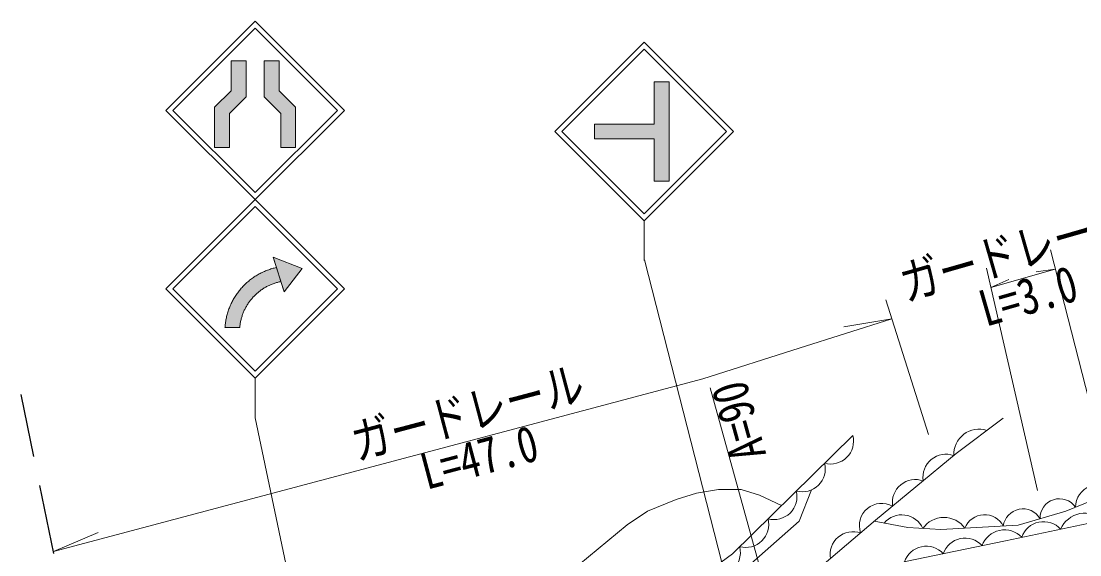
# Model space of a CAD drawing. Units: millimetres at full size, sheet at 1:1000; details may follow other scales. Extents: x 40000 to 680000, y 20000 to 380000.
# Drawn here: x 66817 to 120167, y 312443 to 339358 of the extents above; entities that cross this region are included whole.
import ezdxf
from ezdxf.enums import TextEntityAlignment as Align

# ---------------------------------------------------------------- set-up
doc = ezdxf.new("R2010")
doc.units = ezdxf.units.MM
doc.header["$LTSCALE"] = 1000
doc.linetypes.add('CHAIN', pattern=[18.5, 12, -1.5, 3.5, -1.5])
for name, color, linetype, lineweight in [('M-BGD', 7, 'Continuous', 13), ('M-BMK', 2, 'CHAIN', 13), ('M-STR-HTXT', 7, 'Continuous', 13), ('M-STR-STRC', 7, 'Continuous', 13)]:
    doc.layers.add(name, color=color, linetype=linetype, lineweight=lineweight)
doc.styles.add('ＭＳ ゴシック', font='')
doc.styles.get('ＭＳ ゴシック').set_extended_font_data('MS Gothic')

msp = doc.modelspace()

# ---------------------------------------------------------------- hatches: boundary and pattern name
at = {"layer": 'M-STR-STRC'}
for points in [[(76565, 335013), (76565, 332994), (77315, 332994), (77315, 334702), (78148, 335535), (78148, 337357), (77398, 337357), (77398, 335846)], [(80648, 335013), (79815, 335846), (79815, 337357), (79065, 337357), (79065, 335535), (79898, 334702), (79898, 332994), (80648, 332994)], [(98717, 333417), (98717, 331292), (99467, 331292), (99467, 336292), (98717, 336292), (98717, 334167), (95717, 334167), (95717, 333417)], [(79906, 326225), (79862, 326216), (79818, 326206), (79774, 326196), (79731, 326184), (79687, 326172), (79644, 326159), (79601, 326145), (79558, 326131), (79516, 326116), (79474, 326100), (79432, 326083), (79390, 326066), (79349, 326048), (79308, 326029), (79267, 326009), (79227, 325989), (79187, 325968), (79147, 325947), (79108, 325924), (79069, 325901), (79031, 325877), (78993, 325853), (78955, 325828), (78918, 325802), (78881, 325776), (78845, 325749), (78809, 325722), (78774, 325693), (78739, 325665), (78705, 325635), (78671, 325605), (78638, 325575), (78606, 325543), (78574, 325512), (78542, 325479), (78511, 325447), (78481, 325413), (78451, 325379), (78422, 325345), (78393, 325310), (78365, 325275), (78338, 325239), (78311, 325202), (78285, 325166), (78259, 325128), (78235, 325091), (78210, 325053), (78187, 325014), (78164, 324975), (78142, 324936), (78121, 324896), (78100, 324856), (78080, 324815), (78061, 324775), (78042, 324734), (78024, 324692), (78007, 324650), (77991, 324608), (77975, 324566), (77960, 324523), (77946, 324481), (77932, 324438), (77920, 324394), (77908, 324351), (77897, 324307), (77886, 324263), (77876, 324219), (77868, 324175), (77860, 324130), (77852, 324086), (77846, 324041), (77840, 323996), (77835, 323952), (77831, 323907), (77830, 323902), (77087, 323904), (77090, 323942), (77095, 324000), (77101, 324058), (77108, 324116), (77116, 324173), (77125, 324231), (77134, 324288), (77145, 324345), (77157, 324402), (77170, 324458), (77184, 324515), (77199, 324571), (77215, 324627), (77232, 324682), (77250, 324737), (77268, 324792), (77288, 324847), (77309, 324901), (77331, 324955), (77353, 325009), (77377, 325062), (77401, 325114), (77426, 325167), (77453, 325218), (77480, 325270), (77508, 325321), (77537, 325371), (77567, 325421), (77597, 325470), (77629, 325519), (77661, 325567), (77694, 325615), (77728, 325662), (77763, 325708), (77799, 325754), (77835, 325799), (77872, 325844), (77910, 325888), (77949, 325931), (77989, 325974), (78029, 326015), (78070, 326057), (78112, 326097), (78154, 326137), (78197, 326176), (78241, 326214), (78285, 326251), (78330, 326288), (78376, 326324), (78422, 326359), (78469, 326393), (78517, 326426), (78565, 326459), (78613, 326491), (78662, 326522), (78712, 326552), (78762, 326581), (78813, 326609), (78864, 326636), (78916, 326663), (78968, 326688), (79021, 326713), (79074, 326737), (79127, 326760), (79181, 326782), (79235, 326802), (79290, 326822), (79344, 326841), (79400, 326860), (79455, 326877), (79511, 326893), (79567, 326908), (79623, 326922), (79680, 326935), (79514, 327455), (80984, 326891), (80072, 325706)], [(79680, 326935), (79623, 326922), (79567, 326908), (79511, 326893), (79455, 326877), (79400, 326860), (79344, 326841), (79290, 326822), (79235, 326802), (79181, 326782), (79127, 326760), (79074, 326737), (79021, 326713), (78968, 326688), (78916, 326663), (78864, 326636), (78813, 326609), (78762, 326581), (78712, 326552), (78662, 326522), (78613, 326491), (78565, 326459), (78517, 326426), (78469, 326393), (78422, 326359), (78376, 326324), (78330, 326288), (78285, 326251), (78241, 326214), (78197, 326176), (78154, 326137), (78112, 326097), (78070, 326057), (78029, 326015), (77989, 325974), (77949, 325931), (77910, 325888), (77872, 325844), (77835, 325799), (77799, 325754), (77763, 325708), (77728, 325662), (77694, 325615), (77661, 325567), (77629, 325519), (77597, 325470), (77567, 325421), (77537, 325371), (77508, 325321), (77480, 325270), (77453, 325218), (77426, 325167), (77401, 325114), (77377, 325062), (77353, 325009), (77331, 324955), (77309, 324901), (77288, 324847), (77268, 324792), (77250, 324737), (77232, 324682), (77215, 324627), (77199, 324571), (77184, 324515), (77170, 324458), (77157, 324402), (77145, 324345), (77134, 324288), (77125, 324231), (77116, 324173), (77108, 324116), (77101, 324058), (77095, 324000), (77090, 323942), (77087, 323904), (77830, 323902), (77835, 323952), (77840, 323996), (77846, 324041), (77852, 324086), (77860, 324130), (77868, 324175), (77876, 324219), (77886, 324263), (77897, 324307), (77908, 324351), (77920, 324394), (77932, 324438), (77946, 324481), (77960, 324523), (77975, 324566), (77991, 324608), (78007, 324650), (78024, 324692), (78042, 324734), (78061, 324775), (78080, 324815), (78100, 324856), (78121, 324896), (78142, 324936), (78164, 324975), (78187, 325014), (78210, 325053), (78235, 325091), (78259, 325128), (78285, 325166), (78311, 325202), (78338, 325239), (78365, 325275), (78393, 325310), (78422, 325345), (78451, 325379), (78481, 325413), (78511, 325447), (78542, 325479), (78574, 325512), (78606, 325543), (78638, 325575), (78671, 325605), (78705, 325635), (78739, 325665), (78774, 325693), (78809, 325722), (78845, 325749), (78881, 325776), (78918, 325802), (78955, 325828), (78993, 325853), (79031, 325877), (79069, 325901), (79108, 325924), (79147, 325947), (79187, 325968), (79227, 325989), (79267, 326009), (79308, 326029), (79349, 326048), (79390, 326066), (79432, 326083), (79474, 326100), (79516, 326116), (79558, 326131), (79601, 326145), (79644, 326159), (79687, 326172), (79731, 326184), (79774, 326196), (79818, 326206), (79862, 326216), (79906, 326225)]]:
    msp.add_hatch(color=256, dxfattribs=at).paths.add_polyline_path(points)

# ---------------------------------------------------------------- linework, layer by layer
at = {"layer": 'M-BGD'}
for points in [[(109811, 314135), (111505, 313820), (113168, 313716), (117066, 313939), (119455, 314649), (121806, 315611), (124231, 316721), (126639, 317957), (128969, 319068), (131140, 320117), (133228, 321220), (135144, 322084), (137115, 322629), (139140, 323085), (141670, 323471), (144722, 323684), (147731, 323684), (151374, 323302), (154644, 323484), (158359, 324162), (160795, 324948), (162526, 326006), (163881, 327188), (165368, 328745)], [(102926, 308268), (105709, 310645), (109872, 314187), (113933, 317546), (116299, 319329)], [(100692, 311044), (102670, 312500), (108729, 318466)], [(71557, 297405), (75493, 298896), (77854, 299689), (80168, 300678), (82913, 302229), (85533, 303866), (87138, 305130), (88587, 306312), (92978, 310319), (97350, 313958), (98376, 314638), (99820, 315230), (100849, 315560), (101950, 315733), (103096, 315733), (104029, 315456), (105131, 314924)], [(101452, 310100), (106022, 314138), (106648, 315720)], [(104023, 308221), (105645, 309571), (108383, 311004), (111378, 312100), (116419, 313157), (122808, 314489), (125188, 313763)]]:
    msp.add_lwpolyline(points, dxfattribs=at)
for centre, radius, start, end in [((115089, 317505), 1276, 71.8376, 182.5496), ((107603, 318184), 1160, 255.0466, 14.0762), ((113420, 316357), 1160, 70.0807, 189.1104), ((106178, 316781), 1160, 255.0466, 14.0762), ((111879, 315083), 1160, 70.0807, 189.1104), ((121149, 314805), 1207, 46.964, 177.9484), ((104753, 315378), 1160, 255.0466, 14.0762), ((110184, 313915), 1126, 60.8357, 199.1007), ((119139, 314299), 973, 34.3268, 181.9935), ((103328, 313974), 1160, 255.0466, 14.0762), ((111195, 313308), 1154, 23.8062, 140.4226), ((113319, 313028), 1302, 35.5721, 145.0661), ((115368, 313413), 1058, 27.1534, 159.3689), ((117300, 313764), 1000, 30.0729, 172.4692), ((120446, 313191), 1361, 47.1988, 156.3604), ((116371, 312501), 1202, 43.5106, 160.121), ((118341, 312956), 1160, 42.2648, 161.2944), ((108740, 312450), 1160, 70.8749, 189.9046), ((114383, 312128), 1160, 42.3263, 161.356), ((101845, 312571), 1217, 243.0194, 13.4023), ((112428, 311729), 1151, 42.0259, 162.0419)]:
    msp.add_arc(centre, radius, start, end, dxfattribs=at)
at = {"layer": 'M-BMK', "lineweight": 25}
msp.add_line((82314, 244917), (66817, 320538), dxfattribs=at)
at = {"layer": 'M-STR-HTXT'}
for p, q in [((121473, 316916), (118684, 327826)), ((106569, 294644), (98233, 327313)), ((118035, 315682), (115464, 326901)), ((115688, 325925), (118932, 326857)), ((118932, 326857), (117959, 326720)), ((115688, 325925), (116585, 326325)), ((112543, 318506), (110396, 325302)), ((110697, 324349), (108276, 323942)), ((109671, 291464), (101546, 320862)), ((85181, 288148), (78607, 319357)), ((68440, 312618), (70702, 313572))]:
    msp.add_line(p, q, dxfattribs=at)
msp.add_lwpolyline([(68440, 312618), (101164, 321312), (106026, 322873), (110697, 324349)], dxfattribs=at)
at = {"layer": 'M-STR-STRC'}
for p, q in [((74107, 334858), (78607, 339358)), ((83108, 334858), (78607, 339358)), ((74461, 334858), (78607, 339004)), ((82754, 334858), (78607, 339004)), ((93718, 333793), (98218, 338293)), ((102718, 333793), (98218, 338293)), ((94071, 333793), (98218, 337940)), ((102365, 333793), (98218, 337940)), ((77398, 337357), (78148, 337357)), ((77398, 337357), (77398, 335846)), ((78148, 337357), (78148, 335535)), ((79065, 337357), (79065, 335535)), ((79065, 337357), (79815, 337357)), ((79815, 337357), (79815, 335846)), ((99467, 336292), (98717, 336292)), ((98717, 334167), (98717, 336292)), ((99467, 331292), (99467, 336292)), ((76565, 335013), (77398, 335846)), ((80648, 335013), (79815, 335846)), ((77315, 334702), (78148, 335535)), ((79898, 334702), (79065, 335535)), ((74107, 334858), (78607, 330357)), ((74461, 334858), (78607, 330711)), ((76565, 335013), (76565, 332994)), ((77315, 334702), (77315, 332994)), ((78607, 330711), (82754, 334858)), ((78608, 330358), (83108, 334858)), ((79898, 334702), (79898, 332994)), ((80648, 335013), (80648, 332994)), ((95717, 333417), (95717, 334167)), ((98717, 334167), (95717, 334167)), ((93718, 333793), (98218, 329292)), ((94071, 333793), (98218, 329646)), ((98218, 329646), (102365, 333793)), ((98218, 329293), (102718, 333793)), ((76565, 332994), (77315, 332994)), ((79898, 332994), (80648, 332994)), ((98717, 333417), (95717, 333417)), ((98717, 331292), (98717, 333417)), ((99467, 331292), (98717, 331292)), ((74107, 325857), (78607, 330357)), ((83108, 325857), (78607, 330357)), ((74461, 325857), (78607, 330004)), ((82754, 325857), (78607, 330004)), ((98218, 329292), (98218, 327293)), ((80072, 325706), (79514, 327455)), ((79514, 327455), (80984, 326891)), ((80984, 326891), (80072, 325706)), ((74107, 325857), (78607, 321357)), ((74461, 325857), (78607, 321710)), ((78607, 321710), (82754, 325857)), ((78608, 321357), (83108, 325857)), ((77087, 323904), (77830, 323902)), ((78607, 321357), (78607, 319357))]:
    msp.add_line(p, q, dxfattribs=at)
for points in [[(77398, 335846), (77398, 337357), (78148, 337357), (78148, 335535), (77315, 334702), (77315, 332994), (76565, 332994), (76565, 335013)], [(79065, 337357), (79815, 337357), (79815, 335846), (80648, 335013), (80648, 332994), (79898, 332994), (79898, 334702), (79065, 335535)], [(95717, 334167), (98717, 334167), (98717, 336292), (99467, 336292), (99467, 331292), (98717, 331292), (98717, 333417), (95717, 333417)], [(79514, 327455), (80984, 326891), (80072, 325706)], [(79514, 327455), (80984, 326891), (80072, 325706)], [(79680, 326935), (79514, 327455), (80984, 326891), (80072, 325706), (79906, 326225)], [(79680, 326935), (79906, 326225), (79906, 326225), (79862, 326216), (79818, 326206), (79774, 326196), (79731, 326184), (79687, 326172), (79644, 326159), (79601, 326145), (79558, 326131), (79516, 326116), (79474, 326100), (79432, 326083), (79390, 326066), (79349, 326048), (79308, 326029), (79267, 326009), (79227, 325989), (79187, 325968), (79147, 325947), (79108, 325924), (79069, 325901), (79031, 325877), (78993, 325853), (78955, 325828), (78918, 325802), (78881, 325776), (78845, 325749), (78809, 325722), (78774, 325693), (78739, 325665), (78705, 325635), (78671, 325605), (78638, 325575), (78606, 325543), (78574, 325512), (78542, 325479), (78511, 325447), (78481, 325413), (78451, 325379), (78422, 325345), (78393, 325310), (78365, 325275), (78338, 325239), (78311, 325202), (78285, 325166), (78259, 325128), (78235, 325091), (78210, 325053), (78187, 325014), (78164, 324975), (78142, 324936), (78121, 324896), (78100, 324856), (78080, 324815), (78061, 324775), (78042, 324734), (78024, 324692), (78007, 324650), (77991, 324608), (77975, 324566), (77960, 324523), (77946, 324481), (77932, 324438), (77920, 324394), (77908, 324351), (77897, 324307), (77886, 324263), (77876, 324219), (77868, 324175), (77860, 324130), (77852, 324086), (77846, 324041), (77840, 323996), (77835, 323952), (77831, 323907), (77830, 323902), (77830, 323902), (77087, 323904), (77087, 323904), (77090, 323942), (77095, 324000), (77101, 324058), (77108, 324116), (77116, 324173), (77125, 324231), (77134, 324288), (77145, 324345), (77157, 324402), (77170, 324458), (77184, 324515), (77199, 324571), (77215, 324627), (77232, 324682), (77250, 324737), (77268, 324792), (77288, 324847), (77309, 324901), (77331, 324955), (77353, 325009), (77377, 325062), (77401, 325114), (77426, 325167), (77453, 325218), (77480, 325270), (77508, 325321), (77537, 325371), (77567, 325421), (77597, 325470), (77629, 325519), (77661, 325567), (77694, 325615), (77728, 325662), (77763, 325708), (77799, 325754), (77835, 325799), (77872, 325844), (77910, 325888), (77949, 325931), (77989, 325974), (78029, 326015), (78070, 326057), (78112, 326097), (78154, 326137), (78197, 326176), (78241, 326214), (78285, 326251), (78330, 326288), (78376, 326324), (78422, 326359), (78469, 326393), (78517, 326426), (78565, 326459), (78613, 326491), (78662, 326522), (78712, 326552), (78762, 326581), (78813, 326609), (78864, 326636), (78916, 326663), (78968, 326688), (79021, 326713), (79074, 326737), (79127, 326760), (79181, 326782), (79235, 326802), (79290, 326822), (79344, 326841), (79400, 326860), (79455, 326877), (79511, 326893), (79567, 326908), (79623, 326922)]]:
    msp.add_lwpolyline(points, close=True, dxfattribs=at)

# ---------------------------------------------------------------- texts
at = {"layer": 'M-STR-HTXT', "style": 'ＭＳ ゴシック', "width": 0.8}
for rotation, p in [(16.028, (117324, 326342)), (14.879, (89679, 318207))]:
    msp.add_text('ガードレール', height=1833, rotation=rotation, dxfattribs=at).set_placement(p, align=Align.BOTTOM_CENTER)
for s, rotation, p in [('L=3.0', 16.028, (117310, 326391)), ('L=47.0', 14.879, (89665, 318257))]:
    msp.add_text(s, height=1833, rotation=rotation, dxfattribs=at).set_placement(p, align=Align.TOP_CENTER)
msp.add_text('A=90', height=1833, rotation=105.45, dxfattribs=at).set_placement((101546, 320862), align=Align.TOP_RIGHT)

doc.saveas('drawing.dxf')
